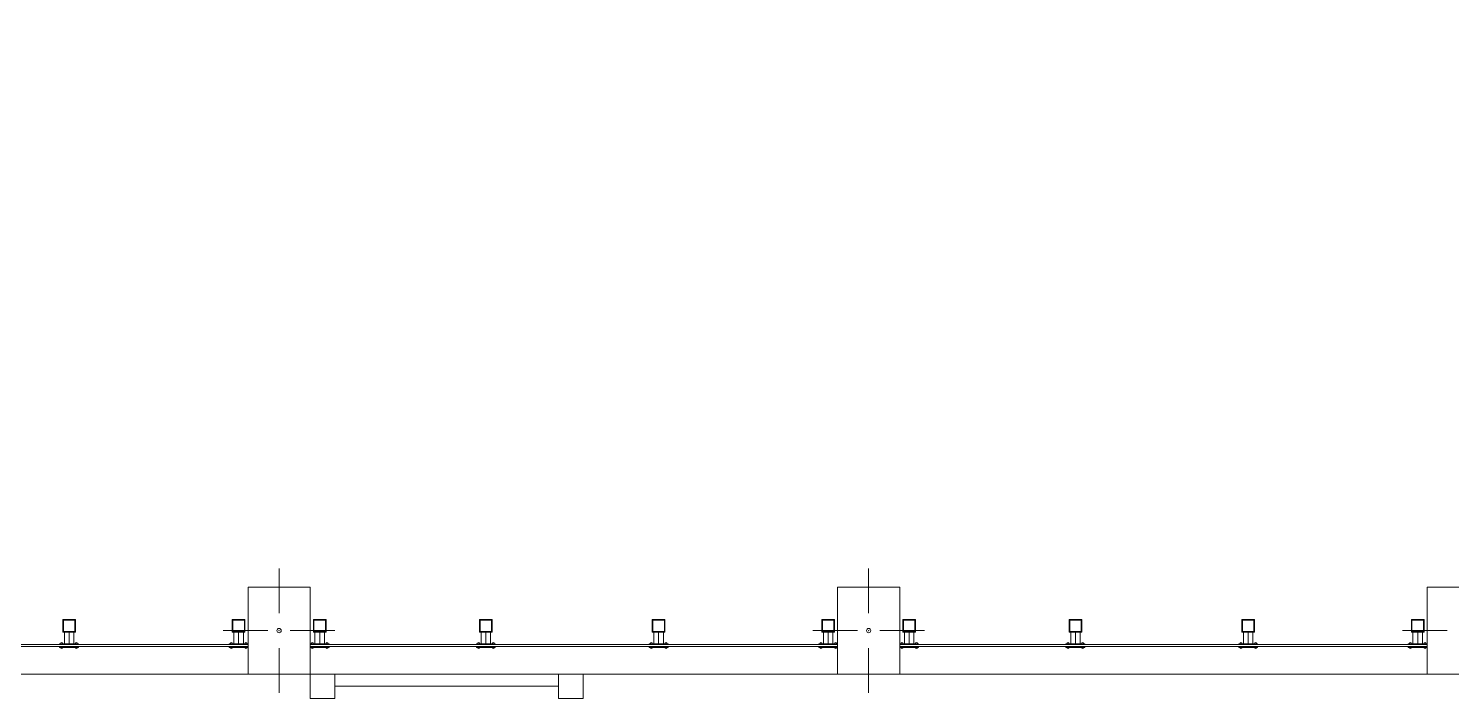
# Model space of a CAD drawing. Header units: metres. Extents: x -17 to 101, y 0 to 79.
# Drawn here: x 65.5 to 71.23, y 19.44 to 22.14 of the extents above; entities that cross this region are included whole.
import ezdxf

# ---------------------------------------------------------------- set-up
doc = ezdxf.new("R2010")
doc.units = ezdxf.units.M
doc.layers.add('Cotas varias El', color=253, linetype='Continuous', lineweight=13)

msp = doc.modelspace()

# ---------------------------------------------------------------- linework, layer by layer
at = {"layer": 'Cotas varias El', "linetype": 'Continuous'}
for p, q in [((66.5077, 19.7789), (66.5077, 19.9589)), ((68.8827, 19.7789), (68.8827, 19.9589)), ((66.4627, 19.7089), (66.2827, 19.7089)), ((66.5527, 19.7089), (66.7327, 19.7089)), ((68.8377, 19.7089), (68.6577, 19.7089)), ((68.9277, 19.7089), (69.1077, 19.7089)), ((71.2127, 19.7089), (71.0327, 19.7089)), ((66.5077, 19.4589), (66.5077, 19.6389)), ((68.8827, 19.4589), (68.8827, 19.6389)), ((66.6327, 19.5341), (66.6327, 19.4352)), ((66.7315, 19.5341), (66.6327, 19.5341)), ((66.7315, 19.4352), (66.7315, 19.5341)), ((67.6338, 19.5341), (67.6338, 19.4352)), ((67.7327, 19.5341), (67.6338, 19.5341)), ((67.7327, 19.4352), (67.7327, 19.5341)), ((66.6327, 19.4352), (66.7315, 19.4352)), ((67.6338, 19.4352), (67.7327, 19.4352))]:
    msp.add_line(p, q, dxfattribs=at)
at = {"layer": 'Cotas varias El'}
for p, q in [((65.6426, 19.7026), (65.6807, 19.7026)), ((65.6426, 19.6558), (65.6426, 19.7026)), ((65.6426, 19.7026), (65.6426, 19.6558)), ((65.6426, 19.7026), (65.6807, 19.7026)), ((65.6426, 19.6558), (65.6426, 19.7026)), ((65.6426, 19.7026), (65.6426, 19.6558)), ((65.6616, 19.7026), (65.6616, 19.6558)), ((65.6616, 19.7026), (65.6616, 19.6558)), ((65.6807, 19.7026), (65.6807, 19.6558)), ((65.6807, 19.7026), (65.6807, 19.6558)), ((65.6807, 19.7026), (65.6807, 19.6558)), ((65.6807, 19.7026), (65.6807, 19.6558)), ((66.3255, 19.7026), (66.3636, 19.7026)), ((66.3255, 19.6558), (66.3255, 19.7026)), ((66.3255, 19.7026), (66.3255, 19.6558)), ((66.3255, 19.7026), (66.3636, 19.7026)), ((66.3255, 19.6558), (66.3255, 19.7026)), ((66.3255, 19.7026), (66.3255, 19.6558)), ((66.3446, 19.7026), (66.3446, 19.6558)), ((66.3446, 19.7026), (66.3446, 19.6558)), ((66.3636, 19.7026), (66.3636, 19.6558)), ((66.3636, 19.7026), (66.3636, 19.6558)), ((66.3636, 19.7026), (66.3636, 19.6558)), ((66.3636, 19.7026), (66.3636, 19.6558)), ((66.6521, 19.7026), (66.6902, 19.7026)), ((66.6521, 19.6559), (66.6521, 19.7026)), ((66.6521, 19.7026), (66.6521, 19.6559)), ((66.6521, 19.7026), (66.6902, 19.7026)), ((66.6521, 19.6559), (66.6521, 19.7026)), ((66.6521, 19.7026), (66.6521, 19.6559)), ((66.6712, 19.7026), (66.6712, 19.6559)), ((66.6712, 19.7026), (66.6712, 19.6559)), ((66.6902, 19.7026), (66.6902, 19.6559)), ((66.6902, 19.7026), (66.6902, 19.6559)), ((66.6902, 19.7026), (66.6902, 19.6559)), ((66.6902, 19.7026), (66.6902, 19.6559)), ((67.3216, 19.7026), (67.3597, 19.7026)), ((67.3216, 19.6559), (67.3216, 19.7026)), ((67.3216, 19.7026), (67.3216, 19.6559)), ((67.3216, 19.7026), (67.3597, 19.7026)), ((67.3216, 19.6559), (67.3216, 19.7026)), ((67.3216, 19.7026), (67.3216, 19.6559)), ((67.3406, 19.7026), (67.3406, 19.6559)), ((67.3406, 19.7026), (67.3406, 19.6559)), ((67.3597, 19.7026), (67.3597, 19.6559)), ((67.3597, 19.7026), (67.3597, 19.6559)), ((67.3597, 19.7026), (67.3597, 19.6559)), ((67.3597, 19.7026), (67.3597, 19.6559)), ((68.0176, 19.7026), (68.0557, 19.7026)), ((68.0176, 19.6559), (68.0176, 19.7026)), ((68.0176, 19.7026), (68.0176, 19.6559)), ((68.0176, 19.7026), (68.0557, 19.7026)), ((68.0176, 19.6559), (68.0176, 19.7026)), ((68.0176, 19.7026), (68.0176, 19.6559)), ((68.0366, 19.7026), (68.0366, 19.6559)), ((68.0366, 19.7026), (68.0366, 19.6559)), ((68.0557, 19.7026), (68.0557, 19.6559)), ((68.0557, 19.7026), (68.0557, 19.6559)), ((68.0557, 19.7026), (68.0557, 19.6559)), ((68.0557, 19.7026), (68.0557, 19.6559)), ((68.7005, 19.7026), (68.7386, 19.7026)), ((68.7005, 19.6559), (68.7005, 19.7026)), ((68.7005, 19.7026), (68.7005, 19.6559)), ((68.7005, 19.7026), (68.7386, 19.7026)), ((68.7005, 19.6559), (68.7005, 19.7026)), ((68.7005, 19.7026), (68.7005, 19.6559)), ((68.7196, 19.7026), (68.7196, 19.6559)), ((68.7196, 19.7026), (68.7196, 19.6559)), ((68.7386, 19.7026), (68.7386, 19.6559)), ((68.7386, 19.7026), (68.7386, 19.6559)), ((68.7386, 19.7026), (68.7386, 19.6559)), ((68.7386, 19.7026), (68.7386, 19.6559)), ((69.0271, 19.7026), (69.0652, 19.7026)), ((69.0271, 19.6559), (69.0271, 19.7026)), ((69.0271, 19.7026), (69.0271, 19.6559)), ((69.0271, 19.7026), (69.0652, 19.7026)), ((69.0271, 19.6559), (69.0271, 19.7026)), ((69.0271, 19.7026), (69.0271, 19.6559)), ((69.0462, 19.7026), (69.0462, 19.6559)), ((69.0462, 19.7026), (69.0462, 19.6559)), ((69.0652, 19.7026), (69.0652, 19.6559)), ((69.0652, 19.7026), (69.0652, 19.6559)), ((69.0652, 19.7026), (69.0652, 19.6559)), ((69.0652, 19.7026), (69.0652, 19.6559)), ((69.6966, 19.7026), (69.7347, 19.7026)), ((69.6966, 19.6559), (69.6966, 19.7026)), ((69.6966, 19.7026), (69.6966, 19.6559)), ((69.6966, 19.7026), (69.7347, 19.7026)), ((69.6966, 19.6559), (69.6966, 19.7026)), ((69.6966, 19.7026), (69.6966, 19.6559)), ((69.7156, 19.7026), (69.7156, 19.6559)), ((69.7156, 19.7026), (69.7156, 19.6559)), ((69.7347, 19.7026), (69.7347, 19.6559)), ((69.7347, 19.7026), (69.7347, 19.6559)), ((69.7347, 19.7026), (69.7347, 19.6559)), ((69.7347, 19.7026), (69.7347, 19.6559)), ((70.3926, 19.7026), (70.4307, 19.7026)), ((70.3926, 19.6559), (70.3926, 19.7026)), ((70.3926, 19.7026), (70.3926, 19.6559)), ((70.3926, 19.7026), (70.4307, 19.7026)), ((70.3926, 19.6559), (70.3926, 19.7026)), ((70.3926, 19.7026), (70.3926, 19.6559)), ((70.4116, 19.7026), (70.4116, 19.6559)), ((70.4116, 19.7026), (70.4116, 19.6559)), ((70.4307, 19.7026), (70.4307, 19.6559)), ((70.4307, 19.7026), (70.4307, 19.6559)), ((70.4307, 19.7026), (70.4307, 19.6559)), ((70.4307, 19.7026), (70.4307, 19.6559)), ((71.0755, 19.7026), (71.1136, 19.7026)), ((71.0755, 19.6559), (71.0755, 19.7026)), ((71.0755, 19.7026), (71.0755, 19.6559)), ((71.0755, 19.7026), (71.1136, 19.7026)), ((71.0755, 19.6559), (71.0755, 19.7026)), ((71.0755, 19.7026), (71.0755, 19.6559)), ((71.0946, 19.7026), (71.0946, 19.6559)), ((71.0946, 19.7026), (71.0946, 19.6559)), ((71.1136, 19.7026), (71.1136, 19.6559)), ((71.1136, 19.7026), (71.1136, 19.6559)), ((71.1136, 19.7026), (71.1136, 19.6559)), ((71.1136, 19.7026), (71.1136, 19.6559)), ((65.6807, 19.6558), (65.6426, 19.6558)), ((65.6807, 19.6558), (65.6426, 19.6558)), ((66.3636, 19.6558), (66.3255, 19.6558)), ((66.3636, 19.6558), (66.3255, 19.6558)), ((66.6898, 19.6559), (66.6517, 19.6559)), ((66.6898, 19.6559), (66.6517, 19.6559)), ((67.3597, 19.6559), (67.3216, 19.6559)), ((67.3597, 19.6559), (67.3216, 19.6559)), ((68.0557, 19.6559), (68.0176, 19.6559)), ((68.0557, 19.6559), (68.0176, 19.6559)), ((68.7386, 19.6559), (68.7005, 19.6559)), ((68.7386, 19.6559), (68.7005, 19.6559)), ((69.0648, 19.6559), (69.0267, 19.6559)), ((69.0648, 19.6559), (69.0267, 19.6559)), ((69.7347, 19.6559), (69.6966, 19.6559)), ((69.7347, 19.6559), (69.6966, 19.6559)), ((70.4307, 19.6559), (70.3926, 19.6559)), ((70.4307, 19.6559), (70.3926, 19.6559)), ((71.1136, 19.6559), (71.0755, 19.6559)), ((71.1136, 19.6559), (71.0755, 19.6559))]:
    msp.add_line(p, q, dxfattribs=at)
msp.add_lwpolyline([(85.6577, 22.8339), (85.6577, 19.5339), (56.8577, 19.5339), (56.8577, 22.8339)], dxfattribs=at)
for points in [[(66.6327, 19.8839), (66.3827, 19.8839), (66.3827, 19.5339), (66.6327, 19.5339)], [(71.3827, 19.8839), (71.1327, 19.8839), (71.1327, 19.5339), (71.3827, 19.5339)], [(66.6966, 19.7026), (66.6943, 19.7026), (66.6458, 19.7026), (66.6458, 19.7049), (66.6458, 19.7511), (66.6458, 19.7534), (66.6966, 19.7534), (66.6966, 19.7511)], [(66.6943, 19.7049), (66.6943, 19.7511), (66.648, 19.7511), (66.648, 19.7049)], [(69.0716, 19.7026), (69.0693, 19.7026), (69.0208, 19.7026), (69.0208, 19.7049), (69.0208, 19.7511), (69.0208, 19.7534), (69.0716, 19.7534), (69.0716, 19.7511)], [(69.0693, 19.7049), (69.0693, 19.7511), (69.023, 19.7511), (69.023, 19.7049)], [(64.2577, 19.6446), (66.3827, 19.6446), (66.3827, 19.6526), (64.2577, 19.6526)], [(66.6327, 19.6446), (68.7577, 19.6446), (68.7577, 19.6526), (66.6327, 19.6526)], [(69.0077, 19.6446), (71.1327, 19.6446), (71.1327, 19.6526), (69.0077, 19.6526)]]:
    msp.add_lwpolyline(points, close=True, dxfattribs=at)
at = {"layer": 'Cotas varias El', "linetype": 'Continuous'}
for points in [[(66.6327, 19.5339), (66.3827, 19.5339), (66.3827, 19.8839), (66.6327, 19.8839)], [(69.0077, 19.5339), (68.7577, 19.5339), (68.7577, 19.8839), (69.0077, 19.8839)], [(71.3827, 19.5339), (71.1327, 19.5339), (71.1327, 19.8839), (71.3827, 19.8839)]]:
    msp.add_lwpolyline(points, close=True, dxfattribs=at)
at = {"layer": 'Cotas varias El', "flags": 128}
for points in [[(65.687, 19.7026), (65.6848, 19.7026), (65.6362, 19.7026), (65.6362, 19.7048), (65.6362, 19.7511), (65.6362, 19.7534), (65.687, 19.7534), (65.687, 19.7511)], [(65.6848, 19.7048), (65.6848, 19.7511), (65.6385, 19.7511), (65.6385, 19.7048)], [(66.37, 19.7026), (66.3677, 19.7026), (66.3192, 19.7026), (66.3192, 19.7048), (66.3192, 19.7511), (66.3192, 19.7534), (66.37, 19.7534), (66.37, 19.7511)], [(66.3677, 19.7048), (66.3677, 19.7511), (66.3214, 19.7511), (66.3214, 19.7048)], [(67.366, 19.7026), (67.3638, 19.7026), (67.3152, 19.7026), (67.3152, 19.7049), (67.3152, 19.7511), (67.3152, 19.7534), (67.366, 19.7534), (67.366, 19.7511)], [(67.3638, 19.7049), (67.3638, 19.7511), (67.3175, 19.7511), (67.3175, 19.7049)], [(68.062, 19.7026), (68.0598, 19.7026), (68.0112, 19.7026), (68.0112, 19.7049), (68.0112, 19.7511), (68.0112, 19.7534), (68.062, 19.7534), (68.062, 19.7511)], [(68.0598, 19.7049), (68.0598, 19.7511), (68.0135, 19.7511), (68.0135, 19.7049)], [(68.745, 19.7026), (68.7427, 19.7026), (68.6942, 19.7026), (68.6942, 19.7049), (68.6942, 19.7511), (68.6942, 19.7534), (68.745, 19.7534), (68.745, 19.7511)], [(68.7427, 19.7049), (68.7427, 19.7511), (68.6964, 19.7511), (68.6964, 19.7049)], [(69.741, 19.7026), (69.7388, 19.7026), (69.6902, 19.7026), (69.6902, 19.7049), (69.6902, 19.7511), (69.6902, 19.7534), (69.741, 19.7534), (69.741, 19.7511)], [(69.7388, 19.7049), (69.7388, 19.7511), (69.6925, 19.7511), (69.6925, 19.7049)], [(70.437, 19.7026), (70.4348, 19.7026), (70.3862, 19.7026), (70.3862, 19.7049), (70.3862, 19.7511), (70.3862, 19.7534), (70.437, 19.7534), (70.437, 19.7511)], [(70.4348, 19.7049), (70.4348, 19.7511), (70.3885, 19.7511), (70.3885, 19.7049)], [(71.12, 19.7026), (71.1177, 19.7026), (71.0692, 19.7026), (71.0692, 19.7049), (71.0692, 19.7511), (71.0692, 19.7534), (71.12, 19.7534), (71.12, 19.7511)], [(71.1177, 19.7049), (71.1177, 19.7511), (71.0714, 19.7511), (71.0714, 19.7049)], [(65.6997, 19.6536), (65.6489, 19.6536), (65.6235, 19.6536), (65.6235, 19.6558), (65.6489, 19.6558), (65.6997, 19.6558)], [(65.6997, 19.6536), (65.6235, 19.6536), (65.6235, 19.6558), (65.6997, 19.6558)], [(65.6997, 19.6413), (65.6235, 19.6413), (65.6235, 19.6436), (65.6997, 19.6436)], [(65.6997, 19.6413), (65.6235, 19.6413), (65.6235, 19.6436), (65.6997, 19.6436)], [(66.3827, 19.6536), (66.3319, 19.6536), (66.3065, 19.6536), (66.3065, 19.6558), (66.3319, 19.6558), (66.3827, 19.6558)], [(66.3827, 19.6536), (66.3065, 19.6536), (66.3065, 19.6558), (66.3827, 19.6558)], [(66.3827, 19.6413), (66.3065, 19.6413), (66.3065, 19.6436), (66.3827, 19.6436)], [(66.3827, 19.6413), (66.3065, 19.6413), (66.3065, 19.6436), (66.3827, 19.6436)], [(66.7089, 19.6536), (66.6581, 19.6536), (66.6327, 19.6536), (66.6327, 19.6559), (66.6581, 19.6559), (66.7089, 19.6559)], [(66.7089, 19.6536), (66.6327, 19.6536), (66.6327, 19.6559), (66.7089, 19.6559)], [(66.7089, 19.6413), (66.6327, 19.6413), (66.6327, 19.6436), (66.7089, 19.6436)], [(66.7089, 19.6413), (66.6327, 19.6413), (66.6327, 19.6436), (66.7089, 19.6436)], [(67.3787, 19.6536), (67.3279, 19.6536), (67.3025, 19.6536), (67.3025, 19.6559), (67.3279, 19.6559), (67.3787, 19.6559)], [(67.3787, 19.6536), (67.3025, 19.6536), (67.3025, 19.6559), (67.3787, 19.6559)], [(67.3787, 19.6413), (67.3025, 19.6413), (67.3025, 19.6436), (67.3787, 19.6436)], [(67.3787, 19.6413), (67.3025, 19.6413), (67.3025, 19.6436), (67.3787, 19.6436)], [(68.0747, 19.6536), (68.0239, 19.6536), (67.9985, 19.6536), (67.9985, 19.6559), (68.0239, 19.6559), (68.0747, 19.6559)], [(68.0747, 19.6536), (67.9985, 19.6536), (67.9985, 19.6559), (68.0747, 19.6559)], [(68.0747, 19.6413), (67.9985, 19.6413), (67.9985, 19.6436), (68.0747, 19.6436)], [(68.0747, 19.6413), (67.9985, 19.6413), (67.9985, 19.6436), (68.0747, 19.6436)], [(68.7577, 19.6536), (68.7069, 19.6536), (68.6815, 19.6536), (68.6815, 19.6559), (68.7069, 19.6559), (68.7577, 19.6559)], [(68.7577, 19.6536), (68.6815, 19.6536), (68.6815, 19.6559), (68.7577, 19.6559)], [(68.7577, 19.6413), (68.6815, 19.6413), (68.6815, 19.6436), (68.7577, 19.6436)], [(68.7577, 19.6413), (68.6815, 19.6413), (68.6815, 19.6436), (68.7577, 19.6436)], [(69.0839, 19.6536), (69.0331, 19.6536), (69.0077, 19.6536), (69.0077, 19.6559), (69.0331, 19.6559), (69.0839, 19.6559)], [(69.0839, 19.6536), (69.0077, 19.6536), (69.0077, 19.6559), (69.0839, 19.6559)], [(69.0839, 19.6413), (69.0077, 19.6413), (69.0077, 19.6436), (69.0839, 19.6436)], [(69.0839, 19.6413), (69.0077, 19.6413), (69.0077, 19.6436), (69.0839, 19.6436)], [(69.7537, 19.6536), (69.7029, 19.6536), (69.6775, 19.6536), (69.6775, 19.6559), (69.7029, 19.6559), (69.7537, 19.6559)], [(69.7537, 19.6536), (69.6775, 19.6536), (69.6775, 19.6559), (69.7537, 19.6559)], [(69.7537, 19.6413), (69.6775, 19.6413), (69.6775, 19.6436), (69.7537, 19.6436)], [(69.7537, 19.6413), (69.6775, 19.6413), (69.6775, 19.6436), (69.7537, 19.6436)], [(70.4497, 19.6536), (70.3989, 19.6536), (70.3735, 19.6536), (70.3735, 19.6559), (70.3989, 19.6559), (70.4497, 19.6559)], [(70.4497, 19.6536), (70.3735, 19.6536), (70.3735, 19.6559), (70.4497, 19.6559)], [(70.4497, 19.6413), (70.3735, 19.6413), (70.3735, 19.6436), (70.4497, 19.6436)], [(70.4497, 19.6413), (70.3735, 19.6413), (70.3735, 19.6436), (70.4497, 19.6436)], [(71.1327, 19.6536), (71.0819, 19.6536), (71.0565, 19.6536), (71.0565, 19.6559), (71.0819, 19.6559), (71.1327, 19.6559)], [(71.1327, 19.6536), (71.0565, 19.6536), (71.0565, 19.6559), (71.1327, 19.6559)], [(71.1327, 19.6413), (71.0565, 19.6413), (71.0565, 19.6436), (71.1327, 19.6436)], [(71.1327, 19.6413), (71.0565, 19.6413), (71.0565, 19.6436), (71.1327, 19.6436)]]:
    msp.add_lwpolyline(points, close=True, dxfattribs=at)
at = {"layer": 'Cotas varias El', "linetype": 'Continuous', "flags": 128}
for points in [[(67.6336, 19.5341), (66.7315, 19.5341)], [(66.7315, 19.4846), (67.6336, 19.4846)]]:
    msp.add_lwpolyline(points, dxfattribs=at)
at = {"layer": 'Cotas varias El', "linetype": 'Continuous'}
for centre in [(66.5077, 19.7089), (68.8827, 19.7089)]:
    msp.add_circle(centre, 0.00871, dxfattribs=at)
at = {"layer": 'Cotas varias El'}
for centre, start, end in [((65.6323, 19.6558), 0, 180), ((65.6323, 19.6413), 180, 0), ((65.6913, 19.6558), 0, 180), ((65.6913, 19.6413), 180, 0), ((66.3152, 19.6558), 0, 180), ((66.3152, 19.6413), 180, 0), ((66.3742, 19.6558), 0, 180), ((66.3742, 19.6413), 180, 0), ((66.6414, 19.6559), 0, 180), ((66.6414, 19.6413), 180, 0), ((66.7004, 19.6559), 0, 180), ((66.7004, 19.6413), 180, 0), ((67.3113, 19.6559), 0, 180), ((67.3113, 19.6413), 180, 0), ((67.3703, 19.6559), 0, 180), ((67.3703, 19.6413), 180, 0), ((68.0073, 19.6559), 0, 180), ((68.0073, 19.6413), 180, 0), ((68.0663, 19.6559), 0, 180), ((68.0663, 19.6413), 180, 0), ((68.6902, 19.6559), 0, 180), ((68.6902, 19.6413), 180, 0), ((68.7492, 19.6559), 0, 180), ((68.7492, 19.6413), 180, 0), ((69.0164, 19.6559), 0, 180), ((69.0164, 19.6413), 180, 0), ((69.0754, 19.6559), 0, 180), ((69.0754, 19.6413), 180, 0), ((69.6863, 19.6559), 0, 180), ((69.6863, 19.6413), 180, 0), ((69.7453, 19.6559), 0, 180), ((69.7453, 19.6413), 180, 0), ((70.3823, 19.6559), 0, 180), ((70.3823, 19.6413), 180, 0), ((70.4413, 19.6559), 0, 180), ((70.4413, 19.6413), 180, 0), ((71.0652, 19.6559), 0, 180), ((71.0652, 19.6413), 180, 0), ((71.1242, 19.6559), 0, 180), ((71.1242, 19.6413), 180, 0)]:
    msp.add_arc(centre, 0.00476, start, end, dxfattribs=at)
at = {"layer": 'Cotas varias El', "linetype": 'Continuous'}
for p in [(66.5077, 19.7089), (68.8827, 19.7089)]:
    msp.add_point(p, dxfattribs=at)

doc.saveas('drawing.dxf')
